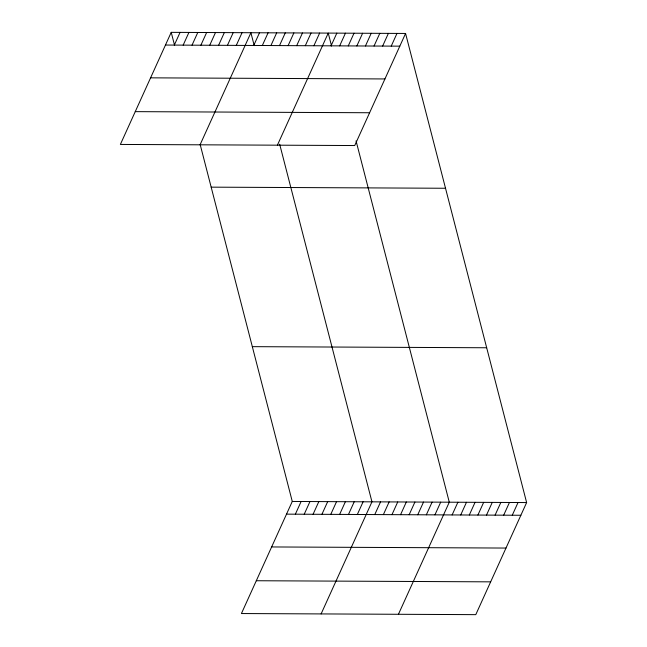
<?xml version="1.0" encoding="UTF-8"?>
<svg xmlns="http://www.w3.org/2000/svg" width="647" height="647" viewBox="0 0 647 647"><rect width="100%" height="100%" fill="white"/><g stroke="black" fill="none" stroke-linecap="round" stroke-linejoin="round"><path stroke-width="0.97" d="M171.22 32.35L120.374 144.435L354.726 145.543L405.572 33.458L171.22 32.35L174.553 45.25M174.318 45.088L180.076 32.39M183.166 45.128L188.924 32.431M192.022 45.169L197.78 32.479M200.877 45.209L206.636 32.52M209.733 45.25L215.483 32.56M218.581 45.298L224.339 32.601M227.437 45.339L233.195 32.641M236.292 45.379L242.051 32.682M200.06 144.815L250.899 32.73L254.231 45.63M253.737 45.46L259.496 32.771M262.326 45.5L268.084 32.811M270.923 45.541L276.681 32.851M279.512 45.581L285.27 32.892M288.109 45.622L293.867 32.932M296.698 45.662L302.456 32.973M305.295 45.702L311.053 33.013M313.884 45.743L319.642 33.054M277.393 145.179L328.239 33.094L331.563 45.994M331.07 45.824L336.828 33.134M339.667 45.864L345.425 33.175M348.256 45.913L354.014 33.215M356.853 45.953L362.611 33.256M365.442 45.994L371.2 33.296M374.039 46.034L379.797 33.337M382.628 46.074L388.386 33.377M391.225 46.115L396.983 33.418M200.23 144.766L292.274 501.457L241.428 613.542L475.78 614.65L526.626 502.565L405.572 33.458M295.364 514.195L301.122 501.498M304.219 514.236L309.978 501.538M313.075 514.276L318.834 501.579M321.923 514.316L327.681 501.627M330.779 514.357L336.537 501.668M339.635 514.397L345.393 501.708M348.482 514.446L354.241 501.748M357.338 514.486L363.096 501.789M321.106 613.922L371.952 501.829L279.674 144.224M374.783 514.567L380.541 501.87M383.38 514.608L389.138 501.91M391.969 514.648L397.727 501.959M400.566 514.688L406.324 501.999M409.155 514.729L414.913 502.04M417.752 514.769L423.51 502.08M426.341 514.81L432.099 502.121M434.938 514.85L440.696 502.161M398.439 614.286L449.285 502.201L356.06 140.9M452.124 514.931L457.882 502.242M460.713 514.972L466.471 502.282M469.31 515.012L475.068 502.323M477.898 515.052L483.657 502.363M486.495 515.093L492.254 502.404M495.084 515.133L500.843 502.444M503.681 515.174L509.44 502.484M512.27 515.214L518.029 502.525M165.462 45.047L399.814 46.155M150.581 77.842L384.941 78.95M135.255 111.64L369.607 112.748M211.165 187.153L445.524 188.261M252.322 346.655L486.673 347.762M292.274 501.457L526.626 502.565M286.516 514.147L520.867 515.263M271.635 546.95L505.986 548.058M256.301 580.739L490.661 581.847"/></g></svg>
